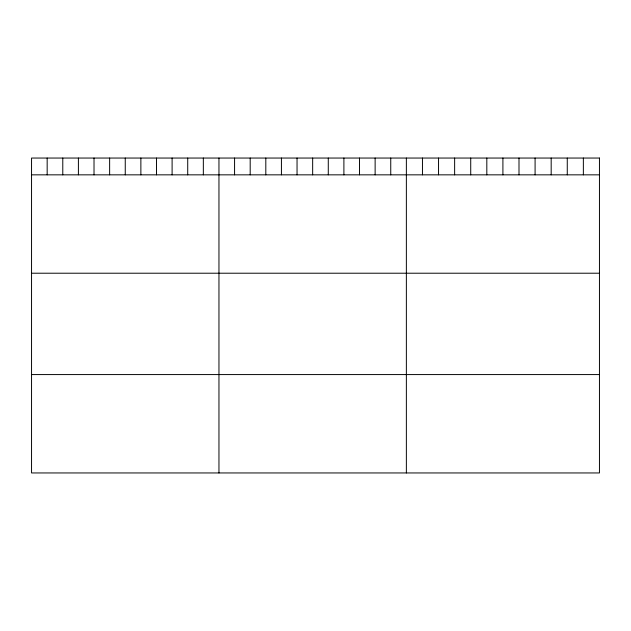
<?xml version="1.0" encoding="UTF-8"?>
<svg xmlns="http://www.w3.org/2000/svg" width="631" height="631" viewBox="0 0 631 631"><rect width="100%" height="100%" fill="white"/><g stroke="black" fill="none" stroke-linecap="round" stroke-linejoin="round"><path stroke-width="0.95" d="M31.55 174.842L599.45 174.842M31.55 273.215L599.45 273.215M31.55 374.577L599.45 374.577M583.36 158.05L583.36 174.842M567.269 158.05L567.269 174.842M551.178 158.05L551.178 174.842M535.088 158.05L535.088 174.842M518.997 158.05L518.997 174.842M502.907 158.05L502.907 174.842M486.817 158.05L486.817 174.842M470.726 158.05L470.726 174.842M454.635 158.05L454.635 174.842M438.545 158.05L438.545 174.842M422.454 158.05L422.454 174.842M406.364 158.05L406.364 472.95M390.747 158.05L390.747 174.842M375.13 158.05L375.13 174.842M359.512 158.05L359.512 174.842M343.895 158.05L343.895 174.842M328.278 158.05L328.278 174.842M312.66 158.05L312.66 174.842M297.043 158.05L297.043 174.842M281.426 158.05L281.426 174.842M265.809 158.05L265.809 174.842M250.191 158.05L250.191 174.842M234.574 158.05L234.574 174.842M218.957 158.05L218.957 472.95M203.34 158.05L203.34 174.842M187.722 158.05L187.722 174.842M172.105 158.05L172.105 174.842M156.488 158.05L156.488 174.842M140.871 158.05L140.871 174.842M125.254 158.05L125.254 174.842M109.636 158.05L109.636 174.842M94.019 158.05L94.019 174.842M78.402 158.05L78.402 174.842M62.784 158.05L62.784 174.842M47.167 158.05L47.167 174.842M599.45 158.05L31.55 158.05L31.55 472.95L599.45 472.95L599.45 158.05"/></g></svg>
